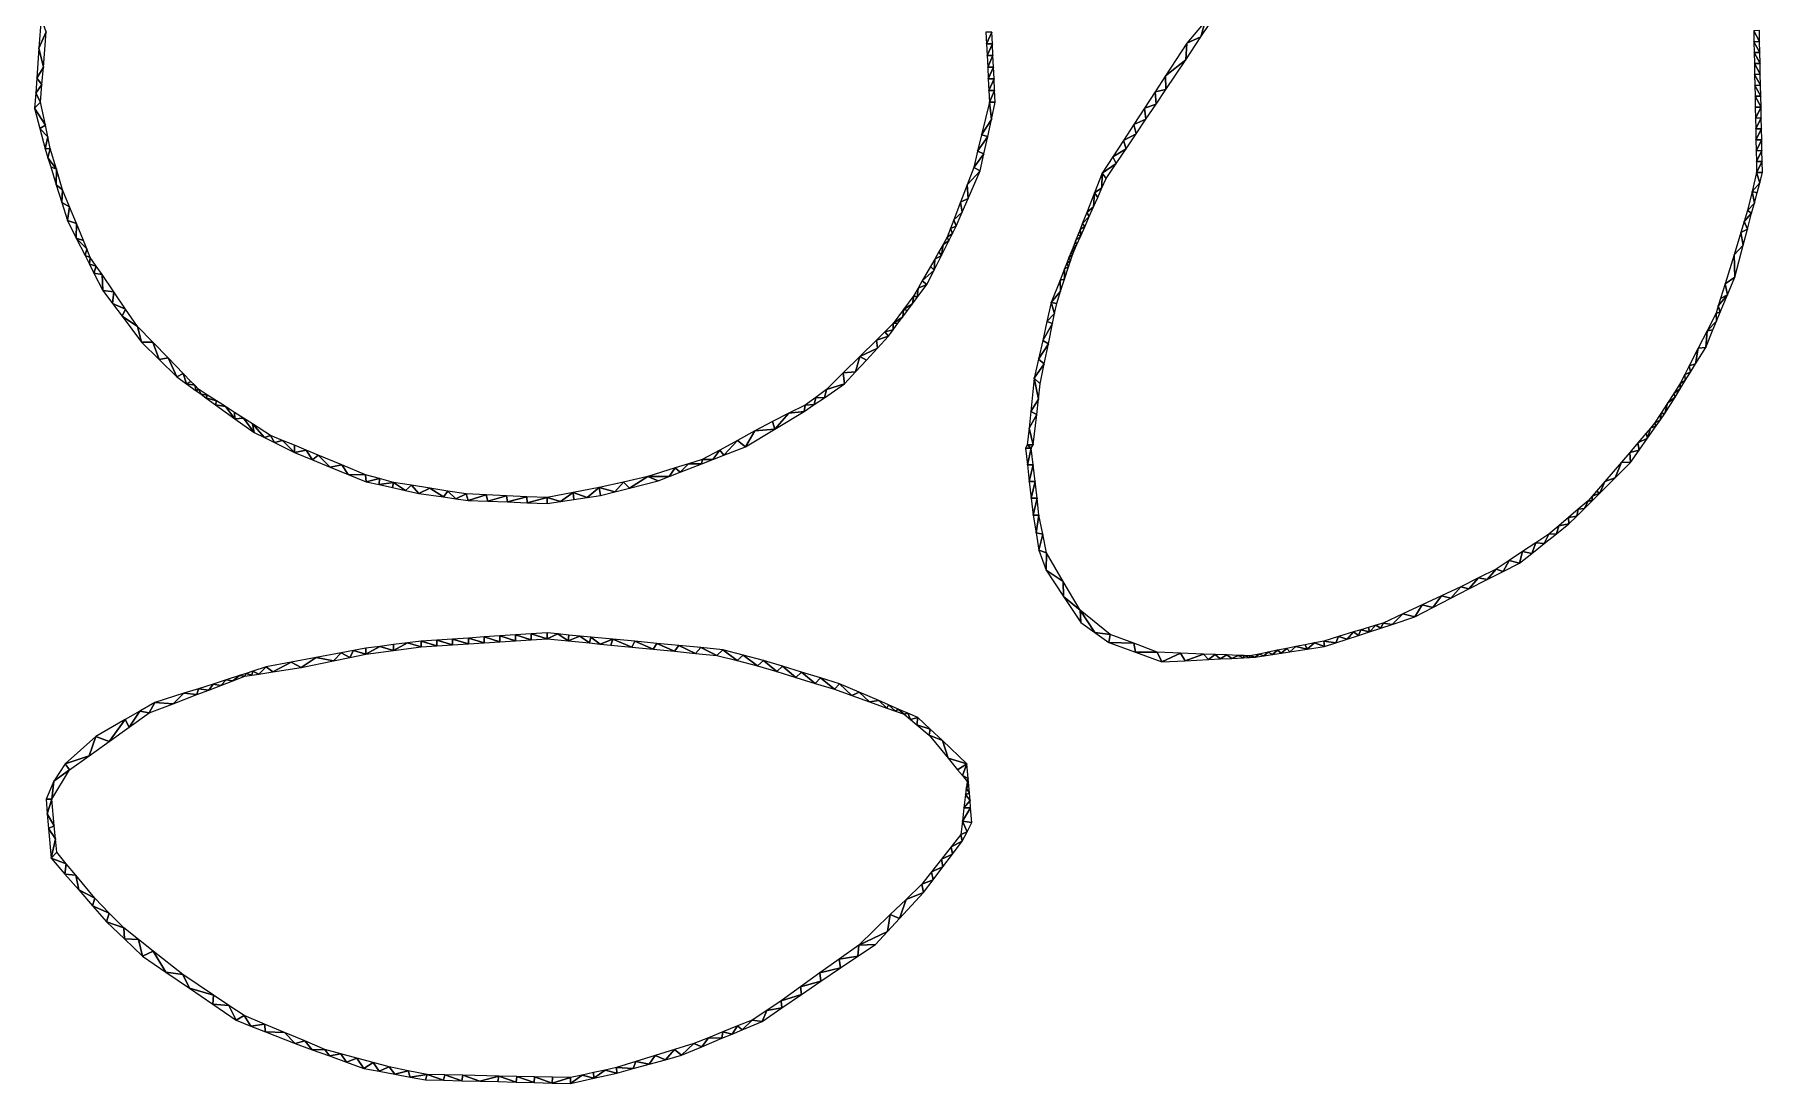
# Model space of a CAD drawing. Extents: x 241 to 751, y 106 to 782.
# Drawn here: x 418 to 713, y 106 to 285 of the extents above; entities that cross this region are included whole.
import ezdxf

# ---------------------------------------------------------------- set-up
doc = ezdxf.new("R2010")
doc.units = 0

msp = doc.modelspace()

# ---------------------------------------------------------------- linework, layer by layer
at = {"color": 255}
for points in [[(419.97, 285.5), (419.12, 287.87), (418.74, 282.75)], [(614.73, 283.58), (617.16, 284.65), (617.85, 287.3)], [(617.85, 287.3), (617.16, 284.65), (618.45, 286.61)], [(418.74, 282.75), (419.49, 279.5), (419.97, 285.5)], [(581.45, 285.45), (580.45, 285.45), (580.54, 283.46)], [(581.45, 285.45), (580.54, 283.46), (581.54, 283.46)], [(580.64, 281.47), (581.54, 283.46), (580.54, 283.46)], [(580.64, 281.47), (581.64, 281.47), (581.54, 283.46)], [(611.12, 278.03), (614.58, 280.72), (614.73, 283.58)], [(614.73, 283.58), (614.58, 280.72), (617.16, 284.65)], [(711.54, 285.68), (712.55, 283.86), (712.51, 285.72)], [(712.55, 283.86), (711.54, 285.68), (711.58, 283.82)], [(711.58, 283.82), (712.59, 281.99), (712.55, 283.86)], [(712.59, 281.99), (711.58, 283.82), (711.62, 281.96)], [(419.49, 279.5), (418.74, 282.75), (418.37, 277.62)], [(581.64, 281.47), (580.64, 281.47), (580.74, 279.47)], [(581.64, 281.47), (580.74, 279.47), (581.74, 279.47)], [(614.58, 280.72), (611.12, 278.03), (611.18, 275.67)], [(711.62, 281.96), (712.63, 280.13), (712.59, 281.99)], [(712.63, 280.13), (711.62, 281.96), (711.66, 280.1)], [(418.18, 275.06), (419.24, 276.5), (418.37, 277.62)], [(418.37, 277.62), (419.24, 276.5), (419.49, 279.5)], [(580.84, 277.48), (581.74, 279.47), (580.74, 279.47)], [(580.84, 277.48), (581.84, 277.48), (581.74, 279.47)], [(581.84, 277.48), (580.84, 277.48), (580.93, 275.49)], [(580.93, 275.49), (581.93, 275.49), (581.84, 277.48)], [(611.18, 275.67), (611.12, 278.03), (609.32, 275.26)], [(711.66, 280.1), (712.67, 278.27), (712.63, 280.13)], [(712.67, 278.27), (711.66, 280.1), (711.69, 278.24)], [(711.69, 278.24), (712.71, 276.41), (712.67, 278.27)], [(712.71, 276.41), (711.69, 278.24), (711.73, 276.38)], [(419, 273.5), (418.18, 275.06), (417.99, 272.5)], [(419.24, 276.5), (418.18, 275.06), (419, 273.5)], [(581.03, 273.5), (581.93, 275.49), (580.93, 275.49)], [(581.93, 275.49), (581.03, 273.5), (582.03, 273.5)], [(607.51, 272.49), (609.48, 273.14), (609.32, 275.26)], [(609.48, 273.14), (611.18, 275.67), (609.32, 275.26)], [(711.73, 276.38), (712.75, 274.54), (712.71, 276.41)], [(712.75, 274.54), (711.73, 276.38), (711.77, 274.52)], [(712.79, 272.68), (712.75, 274.54), (711.77, 274.52)], [(712.79, 272.68), (711.77, 274.52), (711.81, 272.66)], [(417.99, 272.5), (419.84, 269.56), (419, 273.5)], [(419.84, 269.56), (417.99, 272.5), (418.89, 269.02)], [(579.69, 267.93), (581.38, 270.57), (581.03, 273.5)], [(581.03, 273.5), (581.38, 270.57), (582.03, 273.5)], [(605.71, 269.72), (607.77, 270.61), (607.51, 272.49)], [(607.51, 272.49), (607.77, 270.61), (609.48, 273.14)], [(711.84, 270.8), (712.79, 272.68), (711.81, 272.66)], [(712.79, 272.68), (711.84, 270.8), (712.83, 270.82)], [(418.89, 269.02), (420.26, 267.59), (419.84, 269.56)], [(419.8, 265.54), (420.26, 267.59), (418.89, 269.02)], [(581.38, 270.57), (579.69, 267.93), (580.74, 267.64)], [(605.71, 269.72), (603.91, 266.94), (606.07, 268.08)], [(607.77, 270.61), (605.71, 269.72), (606.07, 268.08)], [(712.83, 270.82), (711.84, 270.8), (711.88, 268.94)], [(711.88, 268.94), (712.87, 268.95), (712.83, 270.82)], [(711.88, 268.94), (711.92, 267.08), (712.87, 268.95)], [(712.87, 268.95), (711.92, 267.08), (712.91, 267.09)], [(420.26, 267.59), (419.8, 265.54), (420.67, 265.62)], [(420.67, 265.62), (419.8, 265.54), (420.27, 264.01)], [(421.73, 262.09), (420.67, 265.62), (420.27, 264.01)], [(580.74, 267.64), (579.69, 267.93), (579.02, 265.14)], [(580.74, 267.64), (579.02, 265.14), (580.09, 264.71)], [(604.37, 265.56), (603.91, 266.94), (602.1, 264.17)], [(604.37, 265.56), (602.1, 264.17), (602.67, 263.03)], [(603.91, 266.94), (604.37, 265.56), (606.07, 268.08)], [(711.92, 267.08), (711.96, 265.22), (712.91, 267.09)], [(711.96, 265.22), (712.95, 265.23), (712.91, 267.09)], [(420.27, 264.01), (420.75, 262.48), (421.73, 262.09)], [(578.35, 262.35), (580.09, 264.71), (579.02, 265.14)], [(578.35, 262.35), (579.45, 261.78), (580.09, 264.71)], [(602.1, 264.17), (600.3, 261.4), (602.67, 263.03)], [(600.3, 261.4), (600.96, 260.5), (602.67, 263.03)], [(712.95, 265.23), (711.96, 265.22), (711.99, 263.36)], [(712.95, 265.23), (711.99, 263.36), (712.99, 263.36)], [(712.99, 263.36), (711.99, 263.36), (712.03, 261.5)], [(712.03, 261.5), (713.03, 261.5), (712.99, 263.36)], [(421.7, 259.42), (421.73, 262.09), (420.75, 262.48)], [(421.73, 262.09), (421.7, 259.42), (422.78, 258.55)], [(577.22, 259.38), (579.45, 261.78), (578.35, 262.35)], [(579.45, 261.78), (577.22, 259.38), (577.4, 257.06)], [(600.3, 261.4), (598.97, 258.02), (600.25, 258.87)], [(600.3, 261.4), (600.25, 258.87), (600.96, 260.5)], [(711.27, 258.25), (712.57, 259.76), (712.03, 261.5)], [(712.57, 259.76), (711.27, 258.25), (712.11, 258.02)], [(712.57, 259.76), (713.03, 261.5), (712.03, 261.5)], [(422.78, 258.55), (421.7, 259.42), (422.65, 256.36)], [(423.96, 255.66), (422.78, 258.55), (422.65, 256.36)], [(577.4, 257.06), (577.22, 259.38), (576.08, 256.41)], [(576.08, 256.41), (576.38, 254.71), (577.4, 257.06)], [(598.97, 258.02), (597.65, 254.65), (598.81, 255.61)], [(598.81, 255.61), (599.53, 257.24), (598.97, 258.02)], [(598.97, 258.02), (599.53, 257.24), (600.25, 258.87)], [(710.5, 255), (711.65, 256.28), (711.27, 258.25)], [(711.65, 256.28), (712.11, 258.02), (711.27, 258.25)], [(423.6, 253.3), (423.96, 255.66), (422.65, 256.36)], [(423.96, 255.66), (423.6, 253.3), (425.14, 252.78)], [(574.95, 253.44), (576.38, 254.71), (576.08, 256.41)], [(576.38, 254.71), (574.95, 253.44), (575.35, 252.35)], [(598.09, 253.98), (597.65, 254.65), (596.89, 252.73)], [(596.89, 252.73), (597.37, 252.35), (598.09, 253.98)], [(597.65, 254.65), (598.09, 253.98), (598.81, 255.61)], [(711.19, 254.54), (710.5, 255), (709.92, 253.12)], [(709.92, 253.12), (710.48, 251.81), (711.19, 254.54)], [(710.5, 255), (711.19, 254.54), (711.65, 256.28)], [(425.11, 250.31), (425.14, 252.78), (423.6, 253.3)], [(425.14, 252.78), (425.11, 250.31), (426.32, 249.89)], [(574.38, 251.95), (573.81, 250.46), (574.73, 251.1)], [(573.81, 250.46), (574.1, 249.85), (574.73, 251.1)], [(574.38, 251.95), (575.35, 252.35), (574.95, 253.44)], [(575.35, 252.35), (574.38, 251.95), (574.73, 251.1)], [(595.75, 249.84), (596.65, 250.71), (596.13, 250.8)], [(596.65, 250.71), (596.51, 251.76), (596.13, 250.8)], [(596.51, 251.76), (597.37, 252.35), (596.89, 252.73)], [(597.37, 252.35), (596.51, 251.76), (596.65, 250.71)], [(709.34, 251.23), (708.18, 247.47), (709.76, 249.08)], [(709.34, 251.23), (710.48, 251.81), (709.92, 253.12)], [(709.34, 251.23), (709.76, 249.08), (710.48, 251.81)], [(425.11, 250.31), (426.62, 247.33), (426.91, 248.44)], [(426.91, 248.44), (426.32, 249.89), (425.11, 250.31)], [(426.62, 247.33), (427.5, 247), (426.91, 248.44)], [(572.85, 247.35), (572.4, 247.97), (571.69, 246.72)], [(572.85, 247.35), (573.11, 249.22), (572.4, 247.97)], [(573.11, 249.22), (572.85, 247.35), (574.1, 249.85)], [(574.1, 249.85), (573.81, 250.46), (573.11, 249.22)], [(595.21, 247.45), (594.99, 247.92), (594.62, 246.96)], [(594.99, 247.92), (595.57, 248.27), (595.37, 248.88)], [(595.57, 248.27), (594.99, 247.92), (595.21, 247.45)], [(595.93, 249.08), (595.75, 249.84), (595.37, 248.88)], [(595.37, 248.88), (595.57, 248.27), (595.93, 249.08)], [(596.65, 250.71), (595.75, 249.84), (595.93, 249.08)], [(708.18, 247.47), (708.32, 243.62), (709.76, 249.08)], [(427.5, 247), (426.62, 247.33), (427.38, 245.83)], [(428.51, 245.53), (427.5, 247), (427.38, 245.83)], [(428.13, 244.34), (428.51, 245.53), (427.38, 245.83)], [(428.13, 244.34), (429.51, 244.06), (428.51, 245.53)], [(569.56, 242.98), (571.6, 244.85), (570.98, 245.47)], [(571.69, 246.72), (570.98, 245.47), (571.6, 244.85)], [(571.69, 246.72), (571.6, 244.85), (572.85, 247.35)], [(593.87, 243.29), (593.86, 245.04), (593.1, 243.12)], [(594.54, 245.37), (594.24, 246), (593.86, 245.04)], [(593.86, 245.04), (593.87, 243.29), (594.54, 245.37)], [(594.24, 246), (594.88, 246.41), (594.62, 246.96)], [(594.88, 246.41), (594.24, 246), (594.54, 245.37)], [(594.88, 246.41), (595.21, 247.45), (594.62, 246.96)], [(708.32, 243.62), (708.18, 247.47), (706.65, 242.48)], [(429.65, 241.35), (429.51, 244.06), (428.13, 244.34)], [(431.53, 241.11), (429.51, 244.06), (429.65, 241.35)], [(568.71, 240.15), (570.35, 242.35), (568.85, 241.73)], [(570.35, 242.35), (569.56, 242.98), (568.85, 241.73)], [(571.6, 244.85), (569.56, 242.98), (570.35, 242.35)], [(591.58, 239.28), (593.19, 241.22), (593.1, 243.12)], [(593.1, 243.12), (593.19, 241.22), (593.87, 243.29)], [(707.08, 240.62), (706.65, 242.48), (705.88, 239.98)], [(706.65, 242.48), (707.08, 240.62), (708.32, 243.62)], [(431.53, 241.11), (429.65, 241.35), (431.29, 239.15)], [(431.29, 239.15), (433.54, 238.17), (431.53, 241.11)], [(433.54, 238.17), (431.29, 239.15), (432.94, 236.95)], [(566.36, 238.1), (567.89, 239.05), (568.14, 240.48)], [(567.89, 239.05), (566.36, 238.1), (567.06, 237.95)], [(568.14, 240.48), (567.89, 239.05), (568.71, 240.15)], [(568.85, 241.73), (568.14, 240.48), (568.71, 240.15)], [(590.86, 236.05), (592.17, 237.42), (591.58, 239.28)], [(593.19, 241.22), (591.58, 239.28), (592.52, 239.14)], [(591.58, 239.28), (592.17, 237.42), (592.52, 239.14)], [(705.5, 238.73), (707.08, 240.62), (705.88, 239.98)], [(707.08, 240.62), (705.5, 238.73), (705.83, 237.63)], [(432.94, 236.95), (435.55, 235.22), (433.54, 238.17)], [(435.55, 235.22), (432.94, 236.95), (436.22, 232.55)], [(564.58, 235.72), (566.24, 236.85), (566.36, 238.1)], [(566.24, 236.85), (564.58, 235.72), (565.42, 235.75)], [(566.36, 238.1), (566.24, 236.85), (567.06, 237.95)], [(590.86, 236.05), (590.13, 232.83), (591.82, 235.71)], [(590.86, 236.05), (591.82, 235.71), (592.17, 237.42)], [(703.59, 234.49), (705.21, 236.13), (705.12, 237.49)], [(705.21, 236.13), (703.59, 234.49), (704.58, 234.63)], [(705.83, 237.63), (705.5, 238.73), (705.12, 237.49)], [(705.12, 237.49), (705.21, 236.13), (705.83, 237.63)], [(438.16, 232.54), (435.55, 235.22), (436.22, 232.55)], [(563.78, 233.55), (563.16, 234.31), (561.74, 232.9)], [(563.78, 233.55), (561.74, 232.9), (561.91, 231.51)], [(563.16, 234.31), (564.6, 234.65), (564.58, 235.72)], [(564.6, 234.65), (563.16, 234.31), (563.78, 233.55)], [(564.58, 235.72), (564.6, 234.65), (565.42, 235.75)], [(590.13, 232.83), (591.12, 232.27), (591.82, 235.71)], [(703.34, 231.63), (703.59, 234.49), (702.06, 231.49)], [(703.59, 234.49), (703.34, 231.63), (704.58, 234.63)], [(439.26, 229.57), (438.16, 232.54), (436.22, 232.55)], [(438.16, 232.54), (439.26, 229.57), (440.78, 229.86)], [(558.9, 230.08), (561.91, 231.51), (561.74, 232.9)], [(558.9, 230.08), (560.04, 229.48), (561.91, 231.51)], [(591.12, 232.27), (590.13, 232.83), (589.41, 229.61)], [(590.41, 228.84), (591.12, 232.27), (589.41, 229.61)], [(701.6, 228.81), (702.06, 231.49), (700.53, 228.5)], [(702.06, 231.49), (701.6, 228.81), (703.34, 231.63)], [(439.26, 229.57), (442.29, 226.59), (440.78, 229.86)], [(442.29, 226.59), (443.39, 227.18), (440.78, 229.86)], [(556.3, 225.4), (556.06, 227.27), (553.22, 224.45)], [(558.17, 227.44), (558.9, 230.08), (556.06, 227.27)], [(556.3, 225.4), (558.17, 227.44), (556.06, 227.27)], [(558.9, 230.08), (558.17, 227.44), (560.04, 229.48)], [(588.68, 226.39), (590.41, 228.84), (589.41, 229.61)], [(590.41, 228.84), (588.68, 226.39), (589.71, 225.41)], [(700.72, 227.4), (700.53, 228.5), (699.77, 227)], [(699.77, 227), (699.85, 225.99), (700.72, 227.4)], [(700.53, 228.5), (700.72, 227.4), (701.6, 228.81)], [(443.94, 225.41), (443.39, 227.18), (442.29, 226.59)], [(443.39, 227.18), (443.94, 225.41), (444.69, 225.84)], [(445.35, 225.17), (444.69, 225.84), (443.94, 225.41)], [(443.94, 225.41), (445.6, 224.22), (445.35, 225.17)], [(445.6, 224.22), (446, 224.5), (445.35, 225.17)], [(446, 224.5), (445.6, 224.22), (446.42, 223.63)], [(446.42, 223.63), (447.54, 223.51), (446, 224.5)], [(553.22, 224.45), (551.39, 223.11), (552.85, 223.04)], [(556.3, 225.4), (553.22, 224.45), (552.85, 223.04)], [(588.68, 226.39), (588.09, 220.69), (589.41, 222.81)], [(588.68, 226.39), (589.41, 222.81), (589.71, 225.41)], [(697.9, 223.79), (698.98, 224.57), (699, 225.5)], [(698.98, 224.57), (697.9, 223.79), (698.11, 223.16)], [(699, 225.5), (698.98, 224.57), (699.85, 225.99)], [(699.85, 225.99), (699.77, 227), (699, 225.5)], [(446.42, 223.63), (447.25, 223.03), (447.54, 223.51)], [(447.25, 223.03), (449.07, 222.52), (447.54, 223.51)], [(447.25, 223.03), (448.9, 221.85), (449.07, 222.52)], [(448.9, 221.85), (450.61, 221.54), (449.07, 222.52)], [(452.2, 219.47), (450.61, 221.54), (448.9, 221.85)], [(450.61, 221.54), (452.2, 219.47), (452.15, 220.55)], [(549.39, 220.69), (549.55, 221.78), (546.78, 220.39)], [(549.55, 221.78), (549.39, 220.69), (551.12, 221.87)], [(551.12, 221.87), (551.39, 223.11), (549.55, 221.78)], [(552.85, 223.04), (551.39, 223.11), (551.12, 221.87)], [(588.09, 220.69), (589.11, 220.2), (589.41, 222.81)], [(696.37, 220.34), (696.81, 222.09), (695.71, 220.38)], [(696.81, 222.09), (696.37, 220.34), (698.11, 223.16)], [(698.11, 223.16), (697.9, 223.79), (696.81, 222.09)], [(452.2, 219.47), (453.68, 219.56), (452.15, 220.55)], [(455.51, 217.1), (453.68, 219.56), (452.2, 219.47)], [(453.68, 219.56), (455.51, 217.1), (455.22, 218.57)], [(457.23, 216.24), (455.22, 218.57), (455.51, 217.1)], [(455.22, 218.57), (457.23, 216.24), (458.29, 216.59)], [(541, 217.38), (544.39, 217.69), (544, 219)], [(544.39, 217.69), (546.78, 220.39), (544, 219)], [(546.78, 220.39), (544.39, 217.69), (549.39, 220.69)], [(589.11, 220.2), (588.09, 220.69), (587.8, 217.85)], [(588.5, 215), (589.11, 220.2), (587.8, 217.85)], [(694.9, 218.25), (694.62, 218.68), (693.91, 217.85)], [(694.62, 218.68), (695.63, 219.3), (695.71, 220.38)], [(695.63, 219.3), (694.62, 218.68), (694.9, 218.25)], [(696.37, 220.34), (695.71, 220.38), (695.63, 219.3)], [(458.29, 216.59), (457.23, 216.24), (458.94, 215.38)], [(458.94, 215.38), (460.32, 215.76), (458.29, 216.59)], [(462.38, 213.67), (460.32, 215.76), (458.94, 215.38)], [(462.35, 214.92), (460.32, 215.76), (462.38, 213.67)], [(535.66, 213.23), (538, 215.75), (535, 214.12)], [(535.66, 213.23), (539.39, 214.69), (538, 215.75)], [(539.39, 214.69), (541, 217.38), (538, 215.75)], [(544.39, 217.69), (541, 217.38), (539.39, 214.69)], [(587.5, 215), (588.5, 215), (587.8, 217.85)], [(693.43, 216.17), (693.2, 217.02), (691.78, 215.37)], [(691.78, 215.37), (691.97, 214.08), (693.43, 216.17)], [(693.43, 216.17), (693.91, 217.85), (693.2, 217.02)], [(693.91, 217.85), (693.43, 216.17), (694.9, 218.25)], [(462.38, 213.67), (464.37, 214.08), (462.35, 214.92)], [(465.43, 212.43), (464.37, 214.08), (462.38, 213.67)], [(464.37, 214.08), (465.43, 212.43), (466.4, 213.25)], [(466.4, 213.25), (465.43, 212.43), (468.48, 211.19)], [(468.48, 211.19), (470.46, 211.57), (466.4, 213.25)], [(529.67, 211.77), (531.94, 211.78), (532, 212.5)], [(532, 212.5), (531.94, 211.78), (533.8, 212.5)], [(535, 214.12), (532, 212.5), (533.8, 212.5)], [(533.8, 212.5), (535.66, 213.23), (535, 214.12)], [(587.5, 215), (587.19, 214.46), (588.19, 214.46)], [(587.52, 211.6), (588.19, 214.46), (587.19, 214.46)], [(588.19, 214.46), (588.5, 215), (587.5, 215)], [(588.19, 214.46), (587.52, 211.6), (588.52, 211.6)], [(690.5, 212), (690.36, 213.71), (688.94, 212.05)], [(691.97, 214.08), (691.78, 215.37), (690.36, 213.71)], [(690.36, 213.71), (690.5, 212), (691.97, 214.08)], [(470.46, 211.57), (468.48, 211.19), (471.54, 209.95)], [(471.54, 209.95), (474.51, 209.9), (470.46, 211.57)], [(474.51, 209.9), (471.54, 209.95), (474.59, 208.71)], [(474.59, 208.71), (476.89, 209.24), (474.51, 209.9)], [(519.55, 207.6), (522.7, 209.6), (518.55, 208.65)], [(519.55, 207.6), (524.48, 208.86), (522.7, 209.6)], [(522.7, 209.6), (526.34, 209.59), (527.35, 211.05)], [(524.48, 208.86), (526.34, 209.59), (522.7, 209.6)], [(527.35, 211.05), (526.34, 209.59), (528.21, 210.32)], [(528.21, 210.32), (529.67, 211.77), (527.35, 211.05)], [(531.94, 211.78), (529.67, 211.77), (528.21, 210.32)], [(587.52, 211.6), (587.84, 208.73), (588.52, 211.6)], [(587.84, 208.73), (588.84, 208.73), (588.52, 211.6)], [(688.94, 212.05), (686.1, 208.74), (687.87, 209.37)], [(688.94, 212.05), (687.87, 209.37), (690.5, 212)], [(476.89, 209.24), (474.59, 208.71), (476.84, 208.21)], [(476.84, 208.21), (479.28, 208.58), (476.89, 209.24)], [(479.28, 208.58), (476.84, 208.21), (479.09, 207.71)], [(479.28, 208.58), (479.09, 207.71), (481.35, 207.2)], [(481.35, 207.2), (482.37, 208.1), (479.28, 208.58)], [(483.6, 206.7), (482.37, 208.1), (481.35, 207.2)], [(485.47, 207.61), (482.37, 208.1), (483.6, 206.7)], [(485.47, 207.61), (483.6, 206.7), (487.8, 206.1)], [(485.47, 207.61), (487.8, 206.1), (488.56, 207.12)], [(489.9, 205.8), (488.56, 207.12), (487.8, 206.1)], [(488.56, 207.12), (489.9, 205.8), (491.66, 206.64)], [(491.66, 206.64), (489.9, 205.8), (492, 205.5)], [(492, 205.5), (495.12, 206.47), (491.66, 206.64)], [(507.78, 205.33), (509.95, 206.84), (505.5, 205.99)], [(510.06, 205.66), (509.95, 206.84), (507.78, 205.33)], [(514.4, 207.7), (509.95, 206.84), (512.34, 206)], [(509.95, 206.84), (510.06, 205.66), (512.34, 206)], [(514.63, 206.33), (514.4, 207.7), (512.34, 206)], [(514.4, 207.7), (517.09, 206.96), (518.55, 208.65)], [(517.09, 206.96), (514.4, 207.7), (514.63, 206.33)], [(519.55, 207.6), (518.55, 208.65), (517.09, 206.96)], [(588.17, 205.87), (588.84, 208.73), (587.84, 208.73)], [(588.84, 208.73), (588.17, 205.87), (589.17, 205.87)], [(685.25, 206.75), (683.97, 206.26), (683.94, 205.44)], [(685.25, 206.75), (684.68, 207.09), (683.97, 206.26)], [(685.25, 206.75), (686.1, 208.74), (684.68, 207.09)], [(686.1, 208.74), (685.25, 206.75), (687.87, 209.37)], [(495.12, 206.47), (492, 205.5), (495.38, 205.37)], [(495.12, 206.47), (495.38, 205.37), (498.58, 206.31)], [(498.58, 206.31), (495.38, 205.37), (498.75, 205.25)], [(498.75, 205.25), (502.04, 206.15), (498.58, 206.31)], [(502.04, 206.15), (498.75, 205.25), (502.13, 205.12)], [(502.13, 205.12), (505.5, 205.99), (502.04, 206.15)], [(505.5, 205.99), (502.13, 205.12), (505.5, 204.99)], [(505.5, 205.99), (505.5, 204.99), (507.78, 205.33)], [(589.17, 205.87), (588.17, 205.87), (588.5, 203)], [(588.5, 203), (589.5, 203), (589.17, 205.87)], [(681.31, 202.81), (681.58, 204.01), (679.91, 202.59)], [(681.58, 204.01), (681.31, 202.81), (682.62, 204.12)], [(682.62, 204.12), (683.26, 205.43), (681.58, 204.01)], [(683.26, 205.43), (682.62, 204.12), (683.94, 205.44)], [(683.26, 205.43), (683.94, 205.44), (683.97, 206.26)], [(589.5, 203), (588.5, 203), (589, 200)], [(589, 200), (590.13, 199.78), (589.5, 203)], [(678.24, 201.18), (676.56, 199.76), (677.89, 199.82)], [(677.89, 199.82), (680, 201.5), (678.24, 201.18)], [(680, 201.5), (679.91, 202.59), (678.24, 201.18)], [(679.91, 202.59), (680, 201.5), (681.31, 202.81)], [(589.5, 197), (590.13, 199.78), (589, 200)], [(590.13, 199.78), (589.5, 197), (590.76, 196.56)], [(673.66, 196.46), (674.31, 198.26), (672.06, 196.77)], [(674.31, 198.26), (673.66, 196.46), (675.78, 198.14)], [(675.78, 198.14), (676.56, 199.76), (674.31, 198.26)], [(676.56, 199.76), (675.78, 198.14), (677.89, 199.82)], [(590.72, 193.58), (590.76, 196.56), (589.5, 197)], [(590.72, 193.58), (593.65, 191.67), (590.76, 196.56)], [(668.78, 193.39), (669.81, 195.27), (667.55, 193.78)], [(669.81, 195.27), (668.78, 193.39), (671.55, 194.78)], [(671.55, 194.78), (672.06, 196.77), (669.81, 195.27)], [(672.06, 196.77), (671.55, 194.78), (673.66, 196.46)], [(593.65, 191.67), (590.72, 193.58), (593.68, 189.12)], [(662.92, 190.4), (664.55, 192.28), (661.55, 190.78)], [(664.55, 192.28), (662.92, 190.4), (666, 192)], [(666, 192), (667.55, 193.78), (664.55, 192.28)], [(667.55, 193.78), (666, 192), (668.78, 193.39)], [(593.68, 189.12), (596.55, 186.78), (593.65, 191.67)], [(596.55, 186.78), (593.68, 189.12), (596.65, 184.65)], [(656.77, 187.21), (658.23, 189.23), (654.92, 187.68)], [(658.23, 189.23), (656.77, 187.21), (659.84, 188.8)], [(659.84, 188.8), (661.55, 190.78), (658.23, 189.23)], [(661.55, 190.78), (659.84, 188.8), (662.92, 190.4)], [(599.03, 182.96), (596.55, 186.78), (596.65, 184.65)], [(596.55, 186.78), (599.03, 182.96), (601.67, 182.62)], [(651.6, 186.13), (648.28, 184.58), (649.82, 184.35)], [(653.69, 185.61), (651.6, 186.13), (649.82, 184.35)], [(653.69, 185.61), (654.92, 187.68), (651.6, 186.13)], [(654.92, 187.68), (653.69, 185.61), (656.77, 187.21)], [(599.03, 182.96), (601.42, 181.28), (601.67, 182.62)], [(640.65, 182.28), (642.1, 181.82), (643.19, 183.05)], [(643.19, 183.05), (642.1, 181.82), (644.03, 182.45)], [(643.19, 183.05), (644.03, 182.45), (644.46, 183.43)], [(644.46, 183.43), (644.03, 182.45), (645.96, 183.08)], [(645.96, 183.08), (645.74, 183.82), (644.46, 183.43)], [(645.96, 183.08), (647.01, 184.2), (645.74, 183.82)], [(647.89, 183.72), (647.01, 184.2), (645.96, 183.08)], [(647.01, 184.2), (647.89, 183.72), (648.28, 184.58)], [(648.28, 184.58), (647.89, 183.72), (649.82, 184.35)], [(474.58, 179.28), (474.58, 180.28), (472.45, 179.88)], [(479.29, 179.89), (476.94, 180.58), (474.58, 179.28)], [(474.58, 179.28), (476.94, 180.58), (474.58, 180.28)], [(479.29, 179.89), (479.29, 180.89), (476.94, 180.58)], [(484, 180.5), (481.65, 181.19), (479.29, 179.89)], [(481.65, 181.19), (479.29, 180.89), (479.29, 179.89)], [(484, 180.5), (484, 181.5), (481.65, 181.19)], [(486.69, 180.67), (486.69, 181.67), (484, 181.5)], [(484, 181.5), (484, 180.5), (486.69, 180.67)], [(489.37, 181.85), (486.69, 181.67), (489.37, 180.85)], [(489.37, 180.85), (486.69, 181.67), (486.69, 180.67)], [(492.06, 182.02), (489.37, 181.85), (492.06, 181.02)], [(489.37, 181.85), (489.37, 180.85), (492.06, 181.02)], [(494.74, 182.2), (492.06, 182.02), (494.74, 181.2)], [(494.74, 181.2), (492.06, 182.02), (492.06, 181.02)], [(497.43, 181.37), (497.43, 182.37), (494.74, 182.2)], [(494.74, 182.2), (494.74, 181.2), (497.43, 181.37)], [(500.12, 181.54), (500.12, 182.54), (497.43, 182.37)], [(500.12, 181.54), (497.43, 182.37), (497.43, 181.37)], [(502.8, 182.72), (500.12, 182.54), (502.8, 181.72)], [(500.12, 182.54), (500.12, 181.54), (502.8, 181.72)], [(505.49, 181.89), (505.49, 182.89), (502.8, 182.72)], [(505.49, 181.89), (502.8, 182.72), (502.8, 181.72)], [(507.36, 182.71), (505.49, 182.89), (505.49, 181.89)], [(509.11, 181.53), (507.36, 182.71), (505.49, 181.89)], [(507.36, 182.71), (509.11, 181.53), (509.24, 182.53)], [(511.12, 182.35), (509.24, 182.53), (509.11, 181.53)], [(512.74, 181.18), (511.12, 182.35), (509.11, 181.53)], [(512.74, 181.18), (512.99, 182.17), (511.12, 182.35)], [(512.99, 182.17), (512.74, 181.18), (514.55, 181)], [(512.99, 182.17), (514.55, 181), (516.74, 181.82)], [(514.55, 181), (516.37, 180.82), (516.74, 181.82)], [(519.99, 180.46), (516.74, 181.82), (516.37, 180.82)], [(516.74, 181.82), (519.99, 180.46), (520.49, 181.46)], [(520.49, 181.46), (519.99, 180.46), (523.62, 180.11)], [(523.62, 180.11), (524.25, 181.1), (520.49, 181.46)], [(527.25, 179.75), (524.25, 181.1), (523.62, 180.11)], [(527.25, 179.75), (528, 180.74), (524.25, 181.1)], [(528, 180.74), (527.25, 179.75), (530.87, 179.4)], [(530.87, 179.4), (531.75, 180.38), (528, 180.74)], [(534.5, 179.04), (531.75, 180.38), (530.87, 179.4)], [(531.75, 180.38), (534.5, 179.04), (535.5, 180.03)], [(535.5, 180.03), (534.5, 179.04), (537.96, 178.16)], [(537.96, 178.16), (538.98, 179.11), (535.5, 180.03)], [(601.42, 181.28), (605.68, 181.12), (601.67, 182.62)], [(605.68, 181.12), (601.42, 181.28), (605.96, 179.61)], [(605.96, 179.61), (609.68, 179.62), (605.68, 181.12)], [(630.86, 179.43), (631.8, 180.24), (630.23, 179.92)], [(631.8, 180.24), (630.86, 179.43), (632.33, 179.65)], [(631.8, 180.24), (632.33, 179.65), (633.38, 180.56)], [(635.28, 180.11), (633.38, 180.56), (632.33, 179.65)], [(633.38, 180.56), (635.28, 180.11), (634.96, 180.88)], [(635.28, 180.11), (636.53, 181.19), (634.96, 180.88)], [(638.24, 180.56), (636.53, 181.19), (635.28, 180.11)], [(636.53, 181.19), (638.24, 180.56), (638.11, 181.51)], [(640.17, 181.19), (640.65, 182.28), (638.11, 181.51)], [(638.11, 181.51), (638.24, 180.56), (640.17, 181.19)], [(642.1, 181.82), (640.65, 182.28), (640.17, 181.19)], [(456.28, 175.86), (457.51, 177.09), (455.25, 176.36)], [(457.51, 177.09), (456.28, 175.86), (458.69, 176.24)], [(461.78, 177.89), (457.51, 177.09), (458.69, 176.24)], [(463.5, 177), (461.78, 177.89), (458.69, 176.24)], [(463.5, 177), (466.05, 178.68), (461.78, 177.89)], [(466.05, 178.68), (463.5, 177), (469.04, 178.14)], [(466.05, 178.68), (469.04, 178.14), (470.32, 179.48)], [(471.81, 178.71), (470.32, 179.48), (469.04, 178.14)], [(470.32, 179.48), (471.81, 178.71), (472.45, 179.88)], [(472.45, 179.88), (471.81, 178.71), (474.58, 179.28)], [(541.42, 177.28), (538.98, 179.11), (537.96, 178.16)], [(542.46, 178.2), (538.98, 179.11), (541.42, 177.28)], [(542.46, 178.2), (541.42, 177.28), (544.71, 176.28)], [(542.46, 178.2), (544.71, 176.28), (545.71, 177.2)], [(548, 175.28), (545.71, 177.2), (544.71, 176.28)], [(548, 175.28), (548.96, 176.2), (545.71, 177.2)], [(609.68, 179.62), (605.96, 179.61), (610.5, 177.94)], [(610.5, 177.94), (613.64, 179.45), (609.68, 179.62)], [(610.5, 177.94), (614.48, 178.14), (613.64, 179.45)], [(614.48, 178.14), (617.59, 179.29), (613.64, 179.45)], [(614.48, 178.14), (618.46, 178.34), (617.59, 179.29)], [(618.46, 178.34), (619.57, 179.21), (617.59, 179.29)], [(618.46, 178.34), (620.46, 178.44), (619.57, 179.21)], [(620.46, 178.44), (621.55, 179.13), (619.57, 179.21)], [(621.55, 179.13), (620.46, 178.44), (622.45, 178.54)], [(622.45, 178.54), (623.52, 179.05), (621.55, 179.13)], [(623.52, 179.05), (622.45, 178.54), (624.44, 178.65)], [(624.44, 178.65), (624.51, 179.01), (623.52, 179.05)], [(625.44, 178.7), (624.51, 179.01), (624.44, 178.65)], [(624.51, 179.01), (625.44, 178.7), (625.5, 178.97)], [(626.43, 178.75), (625.5, 178.97), (625.44, 178.7)], [(625.5, 178.97), (626.43, 178.75), (627.08, 179.29)], [(627.91, 178.97), (627.08, 179.29), (626.43, 178.75)], [(627.08, 179.29), (627.91, 178.97), (628.65, 179.61)], [(628.65, 179.61), (627.91, 178.97), (629.38, 179.2)], [(629.38, 179.2), (630.23, 179.92), (628.65, 179.61)], [(630.23, 179.92), (629.38, 179.2), (630.86, 179.43)], [(445.98, 173.37), (447.76, 173.14), (448.47, 174.16)], [(448.47, 174.16), (447.76, 173.14), (449.8, 173.92)], [(449.8, 173.92), (450.73, 174.9), (448.47, 174.16)], [(450.73, 174.9), (449.8, 173.92), (451.84, 174.7)], [(451.84, 174.7), (452.99, 175.63), (450.73, 174.9)], [(451.84, 174.7), (453.88, 175.49), (452.99, 175.63)], [(453.88, 175.49), (454.12, 175.99), (452.99, 175.63)], [(455.08, 175.67), (454.12, 175.99), (453.88, 175.49)], [(454.12, 175.99), (455.08, 175.67), (455.25, 176.36)], [(455.25, 176.36), (455.08, 175.67), (456.28, 175.86)], [(548.96, 176.2), (548, 175.28), (551.29, 174.28)], [(552.21, 175.2), (548.96, 176.2), (551.29, 174.28)], [(554.58, 173.28), (552.21, 175.2), (551.29, 174.28)], [(552.21, 175.2), (554.58, 173.28), (555.46, 174.2)], [(555.46, 174.2), (554.58, 173.28), (557.56, 172.21)], [(557.56, 172.21), (558.79, 172.77), (555.46, 174.2)], [(438.5, 171), (441.64, 170.8), (443.49, 172.58)], [(443.49, 172.58), (441.64, 170.8), (445.72, 172.36)], [(445.72, 172.36), (445.98, 173.37), (443.49, 172.58)], [(447.76, 173.14), (445.98, 173.37), (445.72, 172.36)], [(560.54, 171.14), (558.79, 172.77), (557.56, 172.21)], [(562.13, 171.33), (558.79, 172.77), (560.54, 171.14)], [(562.13, 171.33), (560.54, 171.14), (563.52, 170.07)], [(562.13, 171.33), (563.52, 170.07), (563.8, 170.61)], [(435.99, 169.55), (433.48, 168.11), (434.15, 166.8)], [(434.15, 166.8), (437.56, 169.24), (435.99, 169.55)], [(437.56, 169.24), (438.5, 171), (435.99, 169.55)], [(441.64, 170.8), (438.5, 171), (437.56, 169.24)], [(565.01, 169.53), (563.8, 170.61), (563.52, 170.07)], [(563.8, 170.61), (565.01, 169.53), (565.47, 169.9)], [(566.5, 169), (565.47, 169.9), (565.01, 169.53)], [(566.5, 169), (567.13, 169.18), (565.47, 169.9)], [(567.13, 169.18), (566.5, 169), (567.56, 168.11)], [(567.56, 168.11), (568.8, 168.46), (567.13, 169.18)], [(568.8, 168.46), (567.56, 168.11), (568.62, 167.21)], [(568.62, 167.21), (570.9, 166.48), (568.8, 168.46)], [(430.74, 164.37), (433.48, 168.11), (428.45, 165.22)], [(433.48, 168.11), (430.74, 164.37), (434.15, 166.8)], [(570.74, 165.42), (570.9, 166.48), (568.62, 167.21)], [(570.74, 165.42), (573, 164.5), (570.9, 166.48)], [(573, 164.5), (570.74, 165.42), (573.98, 161.49)], [(423.22, 160.55), (427.34, 161.93), (428.45, 165.22)], [(428.45, 165.22), (427.34, 161.93), (430.74, 164.37)], [(573.98, 161.49), (577.2, 160.54), (573, 164.5)], [(421.28, 157.58), (420.92, 154.51), (423.93, 159.49)], [(423.93, 159.49), (423.22, 160.55), (421.28, 157.58)], [(423.93, 159.49), (427.34, 161.93), (423.22, 160.55)], [(575.6, 159.52), (577.2, 160.54), (573.98, 161.49)], [(575.6, 159.52), (576.41, 158.54), (577.2, 160.54)], [(577.2, 160.54), (576.41, 158.54), (577.41, 158.03)], [(419.95, 154.5), (420.92, 154.51), (421.28, 157.58)], [(576.41, 158.54), (577.22, 157.55), (577.41, 158.03)], [(577.62, 155.52), (577.09, 156.42), (576.96, 155.28)], [(577.52, 156.78), (577.15, 156.98), (577.09, 156.42)], [(577.09, 156.42), (577.62, 155.52), (577.52, 156.78)], [(577.15, 156.98), (577.46, 157.4), (577.22, 157.55)], [(577.46, 157.4), (577.15, 156.98), (577.52, 156.78)], [(577.22, 157.55), (577.46, 157.4), (577.41, 158.03)], [(420.92, 154.51), (419.95, 154.5), (420.16, 151.99)], [(420.92, 154.51), (420.16, 151.99), (421.35, 149.98)], [(576.69, 153.01), (577.73, 154.26), (576.96, 155.28)], [(576.69, 153.01), (577.83, 153.01), (577.73, 154.26)], [(577.73, 154.26), (577.62, 155.52), (576.96, 155.28)], [(421.35, 149.98), (420.16, 151.99), (420.37, 149.48)], [(576.43, 150.74), (576.16, 148.47), (577.21, 148.91)], [(576.43, 150.74), (577.83, 153.01), (576.69, 153.01)], [(577.83, 153.01), (576.43, 150.74), (578.05, 150.5)], [(577.21, 148.91), (578.05, 150.5), (576.43, 150.74)], [(421.56, 147.71), (421.35, 149.98), (420.37, 149.48)], [(420.8, 144.46), (421.56, 147.71), (420.37, 149.48)], [(421.56, 147.71), (420.8, 144.46), (421.77, 145.45)], [(576.38, 147.33), (576.16, 148.47), (574.5, 146.36)], [(576.16, 148.47), (576.38, 147.33), (577.21, 148.91)], [(420.8, 144.46), (423.4, 143.48), (421.77, 145.45)], [(572.83, 144.24), (574.73, 145.13), (574.5, 146.36)], [(572.83, 144.24), (573.08, 142.94), (574.73, 145.13)], [(574.73, 145.13), (576.38, 147.33), (574.5, 146.36)], [(423.4, 143.48), (420.8, 144.46), (423.16, 141.73)], [(423.16, 141.73), (425.02, 141.51), (423.4, 143.48)], [(423.16, 141.73), (425.52, 139.01), (425.02, 141.51)], [(569.5, 140), (571.43, 140.75), (571.17, 142.12)], [(573.08, 142.94), (572.83, 144.24), (571.17, 142.12)], [(571.43, 140.75), (573.08, 142.94), (571.17, 142.12)], [(425.52, 139.01), (428.28, 137.58), (425.02, 141.51)], [(428.28, 137.58), (425.52, 139.01), (427.89, 136.29)], [(569.78, 138.55), (569.5, 140), (566.8, 137.4)], [(571.43, 140.75), (569.5, 140), (569.78, 138.55)], [(427.89, 136.29), (430.75, 135.07), (428.28, 137.58)], [(430.25, 133.57), (430.75, 135.07), (427.89, 136.29)], [(566.8, 137.4), (564.1, 134.8), (565.68, 134.14)], [(566.8, 137.4), (565.68, 134.14), (569.78, 138.55)], [(430.25, 133.57), (433.22, 132.55), (430.75, 135.07)], [(433.22, 132.55), (430.25, 133.57), (433.33, 130.64)], [(558.71, 129.59), (563.63, 131.93), (564.1, 134.8)], [(564.1, 134.8), (563.63, 131.93), (565.68, 134.14)], [(433.33, 130.64), (435.74, 130.56), (433.22, 132.55)], [(436.41, 127.72), (435.74, 130.56), (433.33, 130.64)], [(435.74, 130.56), (436.41, 127.72), (438.26, 128.57)], [(563.63, 131.93), (558.71, 129.59), (561.58, 129.72)], [(440.42, 124.98), (438.26, 128.57), (436.41, 127.72)], [(438.26, 128.57), (440.42, 124.98), (443.3, 124.6)], [(555.58, 125.72), (555.4, 127.22), (552.1, 124.85)], [(555.4, 127.22), (558.58, 127.72), (558.71, 129.59)], [(558.58, 127.72), (555.4, 127.22), (555.58, 125.72)], [(558.71, 129.59), (558.58, 127.72), (561.58, 129.72)], [(443.3, 124.6), (440.42, 124.98), (444.43, 122.24)], [(444.43, 122.24), (448.54, 121.07), (443.3, 124.6)], [(548.8, 122.47), (552.25, 123.43), (552.1, 124.85)], [(555.58, 125.72), (552.1, 124.85), (552.25, 123.43)], [(448.54, 121.07), (444.43, 122.24), (448.43, 119.5)], [(448.43, 119.5), (451.16, 119.31), (448.54, 121.07)], [(545.49, 120.1), (548.92, 121.15), (548.8, 122.47)], [(545.49, 120.1), (545.58, 118.86), (548.92, 121.15)], [(552.25, 123.43), (548.8, 122.47), (548.92, 121.15)], [(452.44, 116.76), (451.16, 119.31), (448.43, 119.5)], [(451.16, 119.31), (452.44, 116.76), (453.79, 117.55)], [(540.54, 116.8), (542.25, 116.57), (543.02, 118.45)], [(545.58, 118.86), (543.02, 118.45), (542.25, 116.57)], [(543.02, 118.45), (545.58, 118.86), (545.49, 120.1)], [(453.79, 117.55), (452.44, 116.76), (454.94, 115.77)], [(454.94, 115.77), (457.23, 116.11), (453.79, 117.55)], [(457.23, 116.11), (454.94, 115.77), (457.45, 114.78)], [(457.45, 114.78), (460.67, 114.67), (457.23, 116.11)], [(537.08, 114.4), (538.04, 115.8), (535.54, 114.8)], [(538.04, 115.8), (537.08, 114.4), (538.8, 115.12)], [(538.8, 115.12), (540.54, 116.8), (538.04, 115.8)], [(542.25, 116.57), (540.54, 116.8), (538.8, 115.12)], [(457.45, 114.78), (462.46, 112.8), (460.67, 114.67)], [(462.46, 112.8), (464.11, 113.23), (460.67, 114.67)], [(464.11, 113.23), (462.46, 112.8), (465.4, 111.74)], [(465.4, 111.74), (467.55, 111.79), (464.11, 113.23)], [(528.45, 110.79), (530.55, 112.79), (527.25, 111.76)], [(530.55, 112.79), (528.45, 110.79), (531.9, 112.23)], [(531.9, 112.23), (533.04, 113.79), (530.55, 112.79)], [(531.9, 112.23), (535.35, 113.68), (533.04, 113.79)], [(535.35, 113.68), (535.54, 114.8), (533.04, 113.79)], [(535.54, 114.8), (535.35, 113.68), (537.08, 114.4)], [(467.55, 111.79), (465.4, 111.74), (468.34, 110.67)], [(470.3, 111.04), (467.55, 111.79), (468.34, 110.67)], [(470.3, 111.04), (468.34, 110.67), (471.28, 109.61)], [(473.04, 110.3), (470.3, 111.04), (471.28, 109.61)], [(473.04, 110.3), (471.28, 109.61), (474.22, 108.55)], [(474.22, 108.55), (475.79, 109.55), (473.04, 110.3)], [(475.79, 109.55), (474.22, 108.55), (476.85, 108.06)], [(476.85, 108.06), (478.54, 108.81), (475.79, 109.55)], [(520.19, 108.51), (520.67, 109.7), (517.38, 108.67)], [(522.94, 109.27), (520.67, 109.7), (520.19, 108.51)], [(522.94, 109.27), (523.96, 110.73), (520.67, 109.7)], [(523.96, 110.73), (522.94, 109.27), (525.7, 110.03)], [(527.25, 111.76), (523.96, 110.73), (525.7, 110.03)], [(528.45, 110.79), (527.25, 111.76), (525.7, 110.03)], [(478.54, 108.81), (476.85, 108.06), (479.48, 107.57)], [(479.48, 107.57), (481.77, 108.15), (478.54, 108.81)], [(481.77, 108.15), (479.48, 107.57), (482.1, 107.07)], [(482.1, 107.07), (485, 107.5), (481.77, 108.15)], [(482.1, 107.07), (484.73, 106.58), (485, 107.5)], [(485, 107.5), (484.73, 106.58), (487.82, 106.51)], [(485, 107.5), (487.82, 106.51), (488.06, 107.43)], [(490.92, 106.43), (488.06, 107.43), (487.82, 106.51)], [(490.92, 106.43), (491.13, 107.37), (488.06, 107.43)], [(491.13, 107.37), (490.92, 106.43), (494.02, 106.35)], [(497.25, 107.24), (491.13, 107.37), (494.02, 106.35)], [(497.25, 107.24), (494.02, 106.35), (497.11, 106.28)], [(497.25, 107.24), (497.11, 106.28), (500.21, 106.2)], [(497.25, 107.24), (500.21, 106.2), (500.31, 107.17)], [(500.21, 106.2), (503.31, 106.13), (500.31, 107.17)], [(503.31, 106.13), (503.38, 107.11), (500.31, 107.17)], [(506.4, 106.05), (503.38, 107.11), (503.31, 106.13)], [(503.38, 107.11), (506.4, 106.05), (506.44, 107.04)], [(509.5, 106.98), (506.44, 107.04), (506.4, 106.05)], [(506.4, 106.05), (509.5, 105.98), (509.5, 106.98)], [(509.5, 105.98), (513.47, 106.86), (511.47, 107.4)], [(509.5, 105.98), (511.47, 107.4), (509.5, 106.98)], [(513.47, 106.86), (513.44, 107.83), (511.47, 107.4)], [(515.41, 108.25), (513.44, 107.83), (513.47, 106.86)], [(517.43, 107.75), (515.41, 108.25), (513.47, 106.86)], [(517.43, 107.75), (517.38, 108.67), (515.41, 108.25)], [(517.38, 108.67), (517.43, 107.75), (520.19, 108.51)]]:
    msp.add_3dface(points, dxfattribs=at)

doc.saveas('drawing.dxf')
